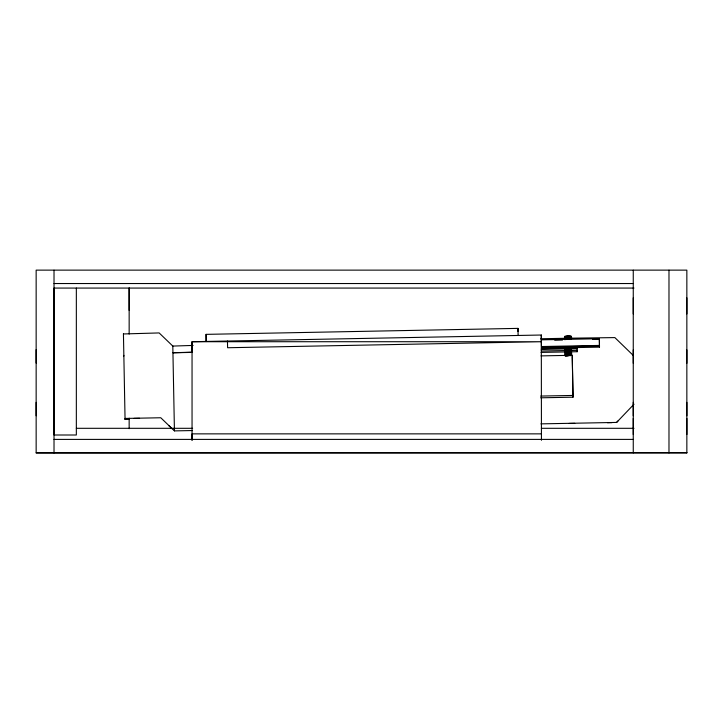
<?xml version="1.0" encoding="UTF-8"?>
<svg xmlns="http://www.w3.org/2000/svg" width="723" height="723" viewBox="0 0 723 723"><rect width="100%" height="100%" fill="white"/><g stroke="black" fill="none" stroke-linecap="round" stroke-linejoin="round"><path stroke-width="1.08" d="M36.15 415.779L36.15 402.35M36.15 363.082L36.15 349.652M129.155 310.402L129.155 288.07L129.155 334.062M192.047 440.054L192.047 341.717L541.31 335.02L541.437 440.28M633.258 434.532L633.258 418.418M633.258 415.743L633.258 402.35M633.258 363.271L633.258 349.869M633.258 313.954L633.258 297.831M686.85 434.532L686.85 418.418M686.85 415.779L686.85 402.35M686.85 363.308L686.85 349.869M686.85 313.954L686.85 297.831M36.15 452.869L686.85 452.797L36.15 452.869L36.15 270.131L686.85 270.131L686.85 452.869M54.017 270.203L54.017 452.869M633.258 270.185L633.258 452.851M668.983 270.203L668.983 452.869M618.011 420.967L616.484 422.548L634.008 404.22M564.817 339.629C561.753 334.722 574.161 334.487 571.287 339.503M564.997 349.345L565.124 355.824L569.2 355.689L569.073 349.209M571.342 348.134L571.604 355.698L571.459 348.143M565.431 349.308L565.558 355.843L568.359 355.698L568.242 349.218M571.224 336.267L564.753 336.394M123.434 333.963L159.15 332.932L172.806 346.073L193.122 345.422M206.091 341.59L206.091 334.36L517.984 328.378L518.12 335.463M540.786 338.762L564.491 338.301M571.26 338.174L614.857 337.596L633.059 355.237M541.437 347.13L599.484 346.019L599.484 345.422L541.437 346.534L541.31 339.837L599.358 338.726L599.484 347.13L541.437 348.251M554.704 340.181L562.521 340.027M592.661 339.458L599.358 339.322L599.358 338.726M192.119 352.146L172.933 352.77L192.119 352.399M541.437 347.302L599.484 346.19M541.437 348.631L577.162 347.944L577.162 348.721L541.437 349.408M566.001 350.556L541.437 351.035L541.4 348.802M570.465 350.474L577.162 350.348L577.162 351.712L570.393 351.848M541.075 352.408L565.883 351.929M540.994 355.888L572.245 355.291L573.023 397.189L540.65 397.804M540.65 396.068L573.023 395.445M192.472 430.546L174.433 430.89L160.777 417.758L125.061 418.445L125.061 419.467L129.525 419.385M133.99 418.4L139.566 418.292M540.931 423.868L616.484 422.422M569.118 423.452L574.758 423.344M607.465 422.72L611.974 422.63M54.017 283.533L633.258 283.533M633.972 288.07L54.017 288.07L54.017 435.002L76.34 435.002L76.34 288.07M76.34 428.305L192.616 428.305M541.364 428.305L633.99 428.305M541.437 433.863L192.047 433.863L192.047 440.28M54.017 439.403L633.258 439.394M168.811 425.612L172.02 428.703M123.85 356.087L123.841 355.373M599.484 347.13L599.358 339.494M577.099 346.995L577.162 351.712M572.245 357.026L573.023 397.189M571.116 336.258L571.179 339.53M570.79 336.249L570.854 339.548M571.025 348.125L571.17 355.68M570.284 336.24L570.339 339.485M570.51 348.115L570.655 355.671M569.607 336.249L569.67 339.485M569.86 349.2L569.986 355.68M568.829 336.258L568.893 339.494M567.989 336.267L568.052 339.503M567.148 336.285L567.212 339.53M567.401 349.245L567.528 355.716M566.371 336.312L566.434 339.548M566.615 349.263L566.742 355.743M565.702 336.331L565.766 339.566M565.946 349.281L566.073 355.761M565.187 336.358L565.25 339.593M564.862 336.376L564.925 339.647M565.106 349.326L565.232 355.833M227.465 341.039L227.591 347.736L541.437 341.717L192.047 341.717L192.047 352.399M206.091 334.36L206.227 341.446M172.806 345.811L174.433 430.89M123.434 333.619L125.061 419.467M541.31 335.02L541.31 339.837M517.984 328.378L517.984 331.477M129.155 418.201L129.155 428.694"/></g></svg>
